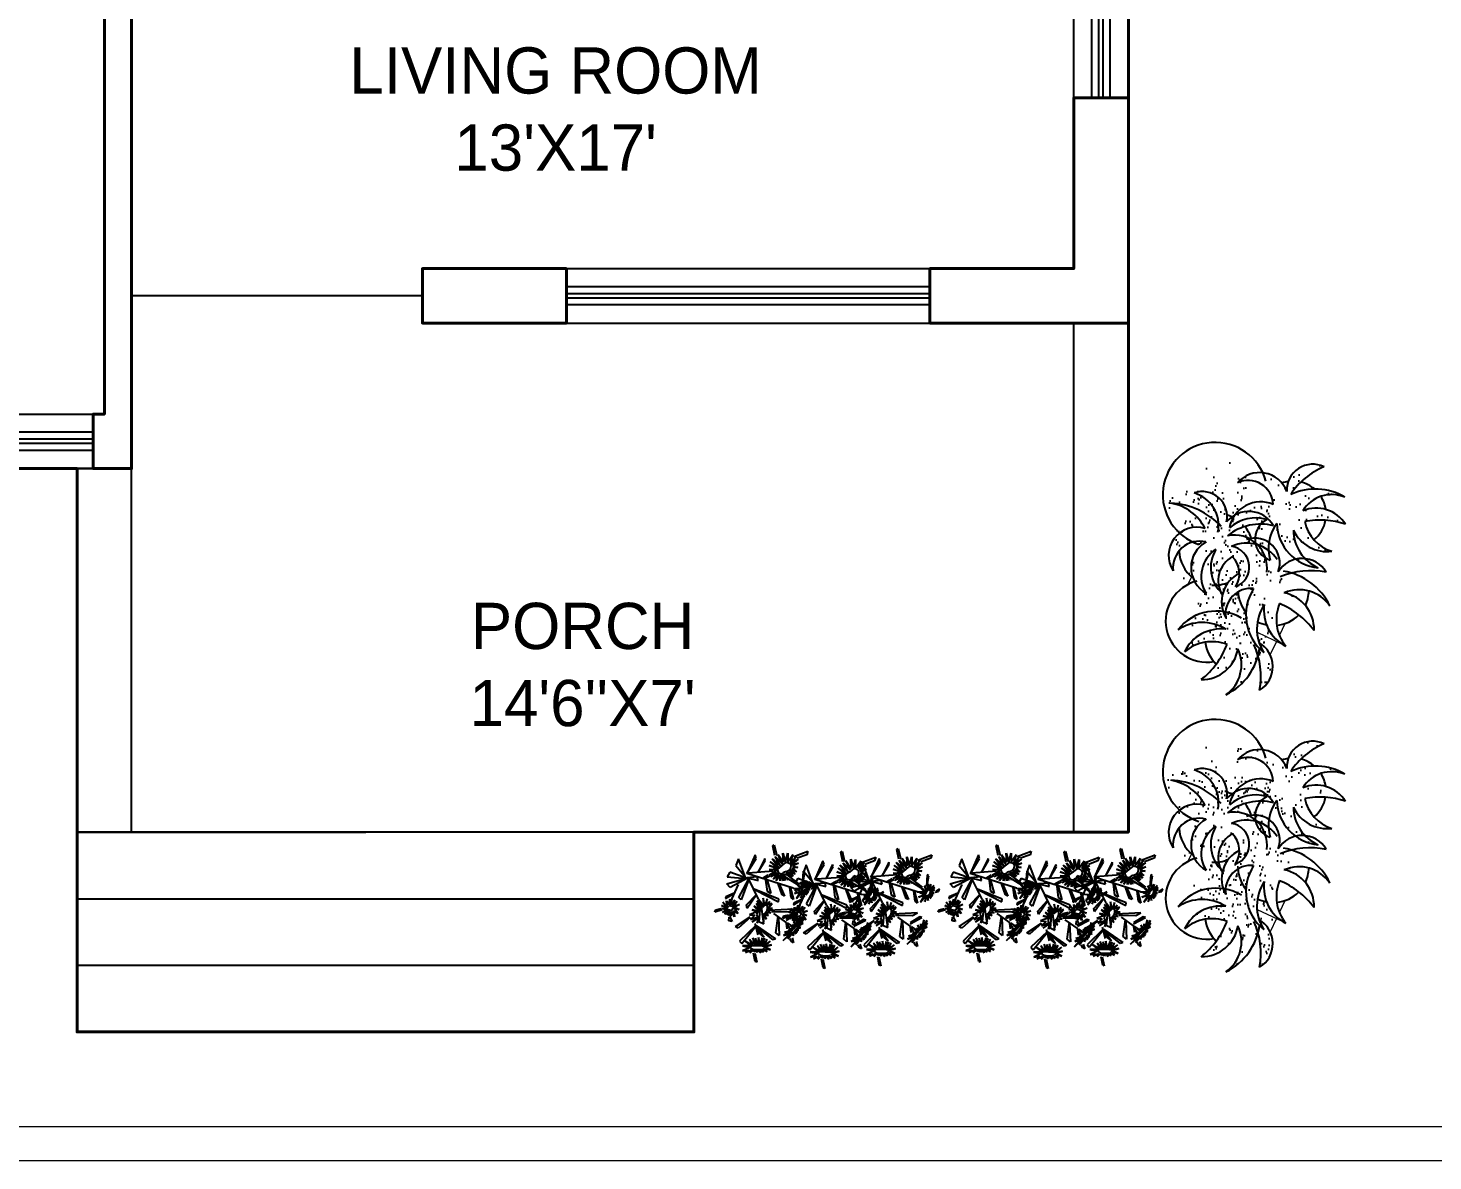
# Model space of a CAD drawing. Header units: feet. Extents: x 3867 to 6666, y -160 to 1574.
# Drawn here: x 5367.1 to 5599, y 1020.8 to 1207.8 of the extents above; entities that cross this region are included whole.
import ezdxf

# ---------------------------------------------------------------- set-up
doc = ezdxf.new("R2010")
doc.units = ezdxf.units.FT
for name, color, linetype in [('5', 5, 'Continuous'), ('flowerberhatch', 102, 'Continuous'), ('PDF_0', 3, 'Continuous'), ('PDF_Text', 7, 'Continuous')]:
    doc.layers.add(name, color=color, linetype=linetype)
doc.layers.add('flooring', color=255, linetype='Continuous', lineweight=20)
doc.layers.add('FURNITURE', color=17, linetype='Continuous', true_color=0x753b35)
doc.styles.add('PDF Bahnschrift', font='')
doc.styles.get('PDF Bahnschrift').set_extended_font_data('Bahnschrift')

# ---------------------------------------------------------------- blocks, each defined once
blk = doc.blocks.new('WD_WIN4')
for p, q in [((-0.5, 0.5), (0.5, 0.5)), ((-0.5, 0.12), (0.5, 0.12)), ((-0.5, -0.12), (0.5, -0.12)), ((-0.5, -0.5), (0.5, -0.5))]:
    blk.add_line(p, q)
blk = doc.blocks.new('5EDTFRYGTUI')
h = blk.add_hatch()
h.set_pattern_fill('AR-SAND', color=3, scale=1.35, angle=344.2936, style=0)
h.set_pattern_definition([(21.793635, (2261.2897, 5171.3876), (0.6223016, 2.5271084), [0, -2.052, 0, -2.295, 0, -2.19375]), (351.793635, (2261.2897, 5171.3876), (3.3313572, 3.0208683), [0, -1.107, 0, -1.8495, 0, -0.70875]), (311.793635, (2259.6912, 5171.837), (4.0491859, -1.1307242), [0, -0.675, 0, -2.43, 0, -3.1725]), (301.793635, (2259.6912, 5171.837), (4.2274928, 0.0420173), [0, -0.3375, 0, -1.593, 0, -1.8225])])
h.paths.add_polyline_path([(2370.72, -376.73, -0.320058), (2377.7, -375.7), (2377.75, -375.51, 0.221345), (2369.38, -373.42, -0.15495), (2376.26, -370.12, 0.568465), (2368.81, -372.72, 0.594226), (2362.45, -369.21, -0.125811), (2364.93, -370.19, -0.066291), (2366.45, -371.21, 0.027929), (2365.81, -370.99, -0.130113), (2367.04, -373.46, 0.082005), (2362.32, -372.87, -0.144861), (2363.68, -374.3, 0.146074), (2365.64, -374.75, -0.015918), (2365.97, -374.72, -0.023456), (2365.64, -374.75, 0.083337), (2364.01, -375.27, -0.265337), (2362.85, -378.52, 0.144973), (2362.69, -376.24, 0.436196), (2363.03, -383.82, -0.493671), (2365.74, -377.8, 0.317715), (2369.29, -386.37), (2369.48, -385.69, -0.222385), (2368.29, -379.67, 0.261109), (2372.5, -384.58), (2372.68, -383.93, -0.212466), (2370.6, -378.67, -0.111115), (2376.42, -380.27), (2376.69, -379.31, 0.287309)])
edge = h.paths.add_edge_path()
edge.add_arc((2359.39, -376.4), 4.84, 139.1313, 260.7847)
edge.add_arc((2361.9, -377.02), 5.29, 142.8311, 231.7344, ccw=False)
edge.add_arc((2363.31, -374.99), 5.75, 168.3537, 244.4062)
edge.add_arc((2363.95, -377.03), 4.43, 137.5041, 225.2806, ccw=False)
edge.add_arc((2358.92, -377.65), 4.02, -12.4674, 64.1027, ccw=False)
edge.add_arc((2360.58, -375.89), 3.48, 310.6987, 460.4479)
edge.add_arc((2364.17, -376.84), 6.07, 74.3107, 133.9145, ccw=False)
edge.add_arc((2361.77, -374.55), 5.38, 41.4199, 54.0909)
edge.add_arc((2361.87, -376.41), 6.93, 63.7877, 88.283)
edge.add_arc((2364.68, -372.7), 4.13, 122.5897, 128.9964, ccw=False)
edge.add_arc((2361.77, -374.55), 5.38, 82.7741, 121.9301)
edge.add_arc((2366.31, -374.43), 8.62, 95.4762, 148.9301, ccw=False)
edge.add_arc((2362.44, -369.47), 4.73, 49.8737, 160.4734)
edge.add_arc((2353.9, -368.41), 4.12, 7.3078, 129.1242)
edge.add_arc((2351.69, -370.81), 5.6, 8.5281, 93.9024, ccw=False)
edge.add_arc((2351.67, -380.78), 12.15, 62.7356, 107.1105)
edge.add_arc((2349.44, -376.98), 7.92, 47.0104, 99.7746, ccw=False)
edge.add_arc((2355.05, -375.83), 4.66, 92.6284, 213.7083)
edge.add_spline(control_points=[(2351.18, -378.42), (2351.45, -378.45), (2351.7, -378.6), (2351.95, -378.76)], knot_values=[36.735208, 36.735208, 36.735208, 36.735208, 37.718214, 37.718214, 37.718214, 37.718214], degree=3, periodic=0)
edge.add_arc((2356.17, -377.58), 4.37, 95.6831, 195.5903, ccw=False)
h = blk.add_hatch()
h.set_pattern_fill('AR-SAND', color=3, scale=1.35, angle=344.2936, style=0)
h.set_pattern_definition([(21.7936, (2211.0148, -474.9587), (0.622302, 2.527108), [0, -2.052, 0, -2.295, 0, -2.19375]), (351.7936, (2211.0148, -474.9587), (3.33136, 3.02087), [0, -1.107, 0, -1.8495, 0, -0.70875]), (311.7936, (2209.4163, -474.5092), (4.049186, -1.130724), [0, -0.675, 0, -2.43, 0, -3.1725]), (301.7936, (2209.4163, -474.5092), (4.22749, 0.04202), [0, -0.3375, 0, -1.593, 0, -1.8225])])
h.paths.add_polyline_path([(2372.9, -377.9, -0.160182), (2369.38, -376.89, 0.307235), (2371.52, -381.05, -0.04988), (2370.52, -380.82, 0.091602), (2368.85, -383.21), (2369.48, -385.21, -0.166251), (2373.09, -382.23, 0.323754), (2371.98, -389.9, -0.275043), (2375.22, -383.57, -0.1336), (2377.29, -390.48, 0.367073), (2376.89, -382.57, -0.365176), (2381.75, -388.71, 0.24387), (2378.99, -379.71, -0.205921)])
h.paths.add_polyline_path([(2378.14, -379.16, 0.198386), (2379.86, -376.52, -0.126633), (2376.57, -376.43, -0.067708), (2375.26, -377.31, 0.119999)])
h.paths.add_polyline_path([(2378.15, -379.16, 0.063459), (2379.94, -379.54, -0.030021), (2378.99, -379.71, -0.02923), (2379.77, -380.61, -0.114778), (2384.48, -383.83, 0.566759)])
at = {"layer": 'FURNITURE'}
h = blk.add_hatch(dxfattribs=at)
h.set_pattern_fill('AR-SAND', color=3, scale=2.025, angle=387.3611, style=0)
h.set_pattern_definition([(64.86114, (1314.476, -1168.8824), (-1.906557, 3.406684), [0, -3.078, 0, -3.4425, 0, -3.290625]), (34.86114, (1314.476, -1168.8824), (0.55634, 6.722615), [0, -1.6605, 0, -2.77425, 0, -1.063125]), (354.86114, (1312.264, -1170.027), (5.595386, 2.908463), [0, -1.0125, 0, -3.645, 0, -4.75875]), (344.86114, (1312.264, -1170.027), (4.589552, 4.37622), [0, -0.50625, 0, -2.3895, 0, -2.73375])])
h.paths.add_polyline_path([(2365.13, -360.31, -0.365176), (2367.53, -353.4, 0.248452), (2361.79, -360.25, -0.15495), (2361.46, -353.14, 0.568465), (2360.98, -360.49, 0.569729), (2354.94, -366.12, -0.53021), (2361.36, -363.57, 0.455339), (2360.07, -371.66, -0.245945), (2362.7, -365.89, 0.664143), (2368.42, -369.5, -0.493671), (2364.23, -364.98, 0.380323), (2374.16, -363.94, -0.297658), (2366.77, -363.47, 0.323754), (2373.37, -360.49, -0.275043), (2366.75, -361.12, -0.1336), (2371.15, -356.02, 0.367073)])
at = {"color": 3}
blk.add_line((2367.43, -363.56), (2367.56, -363.98), dxfattribs=at)
for centre, radius, start, end in [((2363.41, -356.95), 4.29, 117.069, 235.5358), ((2372.82, -356.18), 11.77, 165.0429, 200.2746), ((2371.13, -362.24), 9.55, 112.1536, 167.9647), ((2370.42, -358.28), 5.67, 120.7206, 200.9645), ((2370.67, -361.72), 5.72, 85.0936, 165.7209), ((2378.32, -366.66), 12.83, 123.9537, 154.3922), ((2359.63, -365.1), 4.8, 73.6155, 192.3012), ((2368.02, -357.42), 6.17, 258.3809, 330.1391), ((2359.01, -367.02), 4.17, 55.7523, 167.4843), ((2363.97, -368.13), 5.26, 119.8005, 222.0925), ((2368.61, -358.88), 7.51, 234.3279, 317.6197), ((2370.83, -358.05), 6.76, 233.1518, 299.4561), ((2375, -367.9), 4.59, 83.1003, 201.5671), ((2383.83, -372.85), 12.6, 131.0743, 166.3059), ((2363.62, -370.35), 4.73, 82.9551, 193.5548), ((2366.89, -371.28), 6.83, 127.8789, 183.1483), ((2369.57, -372.39), 8.62, 128.5576, 182.0115), ((2366.32, -366.49), 3.67, 170.5791, 304.9385), ((2370.7, -363.19), 6.71, 195.4985, 250.1956), ((2378.27, -376.22), 10.23, 78.185, 133.996), ((2380.02, -372.27), 6.07, 86.7519, 166.9959), ((2368.66, -374.58), 6.07, 86.7519, 166.9959), ((2367.26, -371.83), 4.13, 32.7916, 162.0778), ((2355.89, -374.12), 4.12, 40.3892, 162.2055), ((2361.75, -375.36), 5.85, 119.2012, 127.3982), ((2361.75, -375.36), 5.85, 119.2012, 127.3982), ((2365.84, -374.97), 5.38, 44.8481, 155.0115), ((2361.75, -375.36), 5.85, 71.1323, 92.9518), ((2378.17, -375.47), 6.12, 51.1249, 131.7522), ((2382.01, -384.44), 13.73, 89.985, 120.4236), ((2360.34, -384.7), 12.15, 95.817, 140.1919), ((2355.34, -377.34), 5.6, 41.6095, 126.9838), ((2365.14, -375.73), 3.48, 343.7801, 133.5293), ((2381.04, -369.05), 6.96, 210.6614, 272.1756), ((2356.4, -382.73), 7.92, 80.0918, 132.856), ((2360.48, -378.71), 4.66, 125.7098, 266.2369), ((2366.86, -375.97), 5.29, 175.9125, 264.8158), ((2366.94, -373.49), 5.75, 201.4351, 281.7864), ((2368.58, -374.85), 4.43, 170.5854, 265.5304), ((2364.71, -378.12), 4.02, 20.614, 97.1841), ((2372.17, -375.91), 5.18, 168.5208, 262.7873), ((2373.51, -377.39), 4.16, 136.33, 241.4268), ((2378.04, -371.72), 8.04, 200.3592, 283.651), ((2380.51, -372.32), 7.24, 199.1831, 265.4874), ((2378.39, -370.07), 6.61, 224.4122, 296.1704), ((2362.36, -379.57), 4.37, 128.7645, 239.8967), ((2364.42, -376.81), 4.84, 172.2127, 293.866), ((2361.5, -375.8), 5.85, 318.5822, 345.8049), ((2376.17, -386.53), 8.04, 111.7931, 195.085), ((2375.2, -392.34), 12.6, 42.5082, 77.7399), ((2379.92, -383.4), 4.59, 354.5342, 113.0011), ((2371.69, -386.87), 10.23, 349.6189, 45.4299), ((2361.5, -375.8), 5.85, 235.187, 285.2298), ((2375.64, -389.01), 7.24, 110.617, 176.9213), ((2377.83, -386.84), 6.61, 135.8461, 207.6044), ((2375.67, -388.52), 6.07, 358.1858, 78.4298), ((2372.43, -386.75), 6.12, 322.5589, 43.1862), ((2378.92, -389.46), 6.96, 122.0953, 183.6095), ((2363.56, -390.82), 13.73, 1.4189, 31.8575), ((2375.71, -381.17), 5.85, 239.7363, 280.0846)]:
    blk.add_arc(centre, radius, start, end, dxfattribs=at)
at = {"color": 32}
for centre, radius, start, end in [((2364.62, -361.94), 5.47, 102.718, 129.3432), ((2364.62, -361.94), 5.47, 61.3739, 85.6286), ((2364.62, -361.94), 5.47, 151.3139, 162.56), ((2364.62, -361.94), 5.47, 2.271, 42.6193), ((2354.32, -370.25), 8.65, 68.0067, 304.854), ((2372.67, -372.05), 5.85, 27.4052, 51.66), ((2372.67, -372.05), 5.85, 328.3023, 8.6506), ((2372.67, -372.05), 5.85, 235.7812, 272.183), ((2372.67, -372.05), 5.85, 295.8024, 311.6899), ((2370.12, -383.91), 6.79, 156.9489, 332.8697)]:
    blk.add_arc(centre, radius, start, end, dxfattribs=at)
at = {"color": 3, "ltscale": 10}
blk.add_arc((2369.54, -355.24), 6.5, 244.63, 306.1443, dxfattribs=at)
at = {"layer": 'flooring', "color": 3}
for p, q in [((2378.23, -373.91), (2379.2, -375.76)), ((2376.6, -378.41), (2380.66, -376.28)), ((2379.73, -376.77), (2380.85, -378.9)), ((2362.76, -381.52), (2363.42, -382.77))]:
    blk.add_line(p, q, dxfattribs=at)
blk = doc.blocks.new('ROSE-1')
at = {"color": 221, "linetype": 'Continuous'}
for p, q in [((-0.137, 1.821), (-0.259, 1.805)), ((-0.259, 1.805), (-0.108, 1.815)), ((-0.108, 1.815), (-0.231, 1.753)), ((-0.231, 1.753), (-0.079, 1.813)), ((-0.128, 1.842), (-0.225, 1.837)), ((-0.225, 1.837), (-0.137, 1.821)), ((-0.172, 1.877), (-0.128, 1.842)), ((-0.093, 1.845), (-0.172, 1.877)), ((-0.136, 1.752), (-0.062, 1.823)), ((-0.079, 1.813), (-0.136, 1.752)), ((-0.126, 1.868), (-0.093, 1.845)), ((-0.076, 1.855), (-0.126, 1.868)), ((-0.083, 1.898), (-0.076, 1.855)), ((-0.032, 1.862), (-0.083, 1.898)), ((-0.062, 1.823), (-0.078, 1.725)), ((-0.078, 1.725), (-0.032, 1.821)), ((-0.059, 1.885), (-0.032, 1.862)), ((-0.011, 1.862), (-0.059, 1.885)), ((-0.032, 1.821), (-0.023, 1.751)), ((-0.023, 1.9), (-0.011, 1.862)), ((0.002, 1.864), (-0.023, 1.9)), ((-0.023, 1.751), (-0.006, 1.82)), ((-0.006, 1.82), (0.017, 1.729)), ((0.018, 1.91), (0.002, 1.864)), ((0.013, 1.817), (0.092, 1.749)), ((0.017, 1.729), (0.013, 1.817)), ((0.021, 1.858), (0.018, 1.91)), ((0.059, 1.912), (0.021, 1.858)), ((0.046, 1.861), (0.059, 1.912)), ((0.123, 1.894), (0.046, 1.861)), ((0.06, 1.81), (0.18, 1.734)), ((0.092, 1.749), (0.06, 1.81)), ((0.08, 1.851), (0.123, 1.894)), ((0.228, 1.858), (0.08, 1.851)), ((0.086, 1.815), (0.236, 1.756)), ((0.18, 1.734), (0.086, 1.815)), ((0.115, 1.818), (0.308, 1.814)), ((0.118, 1.833), (0.228, 1.858)), ((0.308, 1.814), (0.118, 1.833)), ((0.236, 1.756), (0.129, 1.82)), ((-0.72, 1.569), (-0.693, 1.517)), ((-0.671, 1.518), (-0.72, 1.569)), ((-0.67, 1.583), (-0.671, 1.518)), ((-0.641, 1.523), (-0.67, 1.583)), ((-0.637, 1.587), (-0.641, 1.523)), ((-0.625, 1.526), (-0.637, 1.587)), ((-0.606, 1.585), (-0.625, 1.526)), ((-0.602, 1.524), (-0.606, 1.585)), ((-0.546, 1.573), (-0.602, 1.524)), ((-0.588, 1.515), (-0.546, 1.573)), ((-0.489, 1.545), (-0.588, 1.515)), ((-0.583, 1.497), (-0.489, 1.545)), ((0.474, 1.639), (0.613, 1.605)), ((0.612, 1.628), (0.474, 1.639)), ((0.613, 1.605), (0.488, 1.577)), ((0.488, 1.577), (0.638, 1.58)), ((0.638, 1.58), (0.503, 1.534)), ((0.503, 1.534), (0.647, 1.56)), ((0.513, 1.704), (0.612, 1.628)), ((0.622, 1.634), (0.513, 1.704)), ((0.647, 1.56), (0.52, 1.497)), ((0.646, 1.549), (0.568, 1.436)), ((0.59, 1.754), (0.622, 1.634)), ((0.63, 1.662), (0.59, 1.754)), ((0.655, 1.727), (0.63, 1.662)), ((0.669, 1.66), (0.655, 1.727)), ((0.712, 1.678), (0.669, 1.66)), ((0.711, 1.624), (0.712, 1.678)), ((0.748, 1.655), (0.711, 1.624)), ((0.741, 1.591), (0.748, 1.655)), ((0.786, 1.593), (0.741, 1.591)), ((0.775, 1.548), (0.786, 1.593)), ((0.818, 1.55), (0.775, 1.548)), ((0.798, 1.518), (0.818, 1.55)), ((-0.821, 1.475), (-0.719, 1.463)), ((-0.729, 1.473), (-0.821, 1.475)), ((-0.805, 1.508), (-0.729, 1.473)), ((-0.721, 1.494), (-0.805, 1.508)), ((-0.803, 1.417), (-0.699, 1.463)), ((-0.719, 1.463), (-0.803, 1.417)), ((-0.699, 1.463), (-0.774, 1.375)), ((-0.774, 1.375), (-0.679, 1.446)), ((-0.772, 1.536), (-0.721, 1.494)), ((-0.693, 1.517), (-0.772, 1.536)), ((-0.679, 1.446), (-0.701, 1.348)), ((-0.701, 1.348), (-0.644, 1.445)), ((-0.644, 1.445), (-0.625, 1.345)), ((-0.625, 1.345), (-0.618, 1.443)), ((-0.618, 1.443), (-0.557, 1.365)), ((-0.536, 1.319), (-0.609, 1.411)), ((-0.59, 1.473), (-0.475, 1.403)), ((-0.557, 1.365), (-0.59, 1.473)), ((-0.431, 1.491), (-0.583, 1.497)), ((-0.583, 1.463), (-0.58, 1.47)), ((-0.475, 1.403), (-0.583, 1.458)), ((-0.571, 1.468), (-0.431, 1.491)), ((0.076, 1.311), (0.082, 1.236)), ((0.135, 1.236), (0.076, 1.311)), ((0.139, 1.31), (0.135, 1.236)), ((0.168, 1.239), (0.139, 1.31)), ((0.215, 1.322), (0.168, 1.239)), ((0.204, 1.247), (0.215, 1.322)), ((0.28, 1.316), (0.204, 1.247)), ((0.269, 1.292), (0.28, 1.316)), ((0.52, 1.497), (0.633, 1.532)), ((0.568, 1.436), (0.674, 1.513)), ((0.674, 1.513), (0.61, 1.406)), ((0.61, 1.406), (0.698, 1.484)), ((0.698, 1.484), (0.64, 1.363)), ((0.64, 1.363), (0.714, 1.461)), ((0.714, 1.461), (0.701, 1.339)), ((0.701, 1.339), (0.744, 1.458)), ((0.744, 1.458), (0.779, 1.296)), ((0.773, 1.427), (0.874, 1.314)), ((0.779, 1.296), (0.773, 1.427)), ((0.88, 1.502), (0.798, 1.518)), ((0.806, 1.436), (0.941, 1.378)), ((0.874, 1.314), (0.806, 1.436)), ((0.822, 1.489), (0.88, 1.502)), ((0.927, 1.44), (0.822, 1.489)), ((0.857, 1.453), (0.927, 1.44)), ((0.941, 1.378), (0.857, 1.453)), ((-0.992, 1.041), (-0.844, 1.019)), ((-0.857, 0.997), (-0.992, 1.041)), ((-0.944, 1.09), (-0.83, 1.046)), ((-0.844, 1.019), (-0.944, 1.09)), ((-0.872, 1.134), (-0.809, 1.061)), ((-0.83, 1.046), (-0.872, 1.134)), ((-0.809, 1.061), (-0.801, 1.168)), ((-0.801, 1.168), (-0.78, 1.071)), ((-0.78, 1.071), (-0.744, 1.18)), ((-0.744, 1.18), (-0.746, 1.062)), ((-0.746, 1.062), (-0.692, 1.174)), ((-0.692, 1.174), (-0.708, 1.067)), ((-0.708, 1.067), (-0.66, 1.172)), ((-0.645, 1.082), (-0.684, 1.041)), ((-0.66, 1.172), (-0.68, 1.055)), ((-0.634, 1.059), (-0.646, 1.039)), ((-0.63, 1.051), (-0.646, 1.039)), ((-0.606, 1.031), (-0.614, 1.02)), ((-0.6, 1.129), (-0.582, 1.148)), ((-0.599, 1.12), (-0.582, 1.148)), ((-0.588, 1.083), (-0.543, 1.116)), ((-0.584, 1.061), (-0.543, 1.116)), ((-0.583, 1.044), (-0.518, 1.094)), ((-0.518, 1.094), (-0.582, 1.004)), ((-0.582, 1.004), (-0.48, 1.052)), ((-0.48, 1.052), (-0.561, 0.985)), ((0.05, 1.215), (-0.071, 1.214)), ((-0.071, 1.214), (0.003, 1.192)), ((0.03, 1.161), (-0.071, 1.088)), ((-0.071, 1.088), (0.046, 1.136)), ((0.003, 1.192), (-0.07, 1.158)), ((-0.07, 1.158), (0.03, 1.161)), ((0.046, 1.136), (-0.034, 1.023)), ((-0.034, 1.023), (0.058, 1.116)), ((-0.005, 1.282), (0.05, 1.215)), ((0.082, 1.236), (-0.005, 1.282)), ((0.034, 0.975), (0.059, 1.107)), ((0.073, 1.066), (0.071, 1.128)), ((0.073, 1.053), (0.076, 0.975)), ((0.102, 1.076), (0.076, 0.975)), ((0.106, 1.109), (0.109, 1.126)), ((0.109, 1.126), (0.111, 1.117)), ((0.116, 1.086), (0.12, 0.999)), ((0.157, 1.116), (0.12, 0.999)), ((0.163, 1.12), (0.19, 0.994)), ((0.19, 0.994), (0.193, 1.129)), ((0.193, 1.129), (0.26, 1.012)), ((0.219, 1.108), (0.361, 1.036)), ((0.26, 1.012), (0.219, 1.108)), ((0.286, 1.177), (0.428, 1.159)), ((0.417, 1.109), (0.286, 1.177)), ((0.294, 1.197), (0.385, 1.242)), ((0.428, 1.159), (0.294, 1.197)), ((0.301, 1.22), (0.385, 1.242)), ((0.304, 1.117), (0.417, 1.109)), ((0.361, 1.036), (0.304, 1.117)), ((-1.01, 0.982), (-0.857, 0.997)), ((-0.856, 0.971), (-1.01, 0.982)), ((-0.993, 0.911), (-0.856, 0.971)), ((-0.831, 0.927), (-0.993, 0.911)), ((-0.95, 0.825), (-0.831, 0.927)), ((-0.804, 0.899), (-0.95, 0.825)), ((-0.893, 0.754), (-0.804, 0.899)), ((-0.774, 0.872), (-0.893, 0.754)), ((-0.738, 0.874), (-0.818, 0.705)), ((-0.818, 0.705), (-0.774, 0.872)), ((-0.754, 0.692), (-0.738, 0.874)), ((-0.688, 0.874), (-0.754, 0.692)), ((-0.684, 0.675), (-0.688, 0.874)), ((-0.643, 0.866), (-0.684, 0.675)), ((-0.619, 0.689), (-0.643, 0.866)), ((-0.617, 0.86), (-0.619, 0.689)), ((-0.555, 0.714), (-0.617, 0.86)), ((-0.605, 1.027), (-0.614, 1.02)), ((-0.498, 0.764), (-0.608, 0.868)), ((-0.608, 0.868), (-0.555, 0.714)), ((-0.578, 0.875), (-0.498, 0.764)), ((-0.424, 0.828), (-0.578, 0.875)), ((-0.561, 0.985), (-0.43, 0.999)), ((-0.556, 0.89), (-0.424, 0.828)), ((-0.422, 0.874), (-0.556, 0.89)), ((-0.416, 0.934), (-0.555, 0.926)), ((-0.555, 0.926), (-0.422, 0.874)), ((-0.43, 0.999), (-0.55, 0.96)), ((-0.55, 0.96), (-0.416, 0.934)), ((0.339, 0.779), (0.433, 0.739)), ((0.422, 0.714), (0.339, 0.779)), ((0.411, 0.83), (0.45, 0.754)), ((0.433, 0.739), (0.411, 0.83)), ((0.45, 0.754), (0.483, 0.863)), ((0.483, 0.863), (0.495, 0.773)), ((0.495, 0.773), (0.57, 0.856)), ((0.517, 0.756), (0.61, 0.793)), ((0.57, 0.856), (0.528, 0.75)), ((0.61, 0.793), (0.55, 0.746)), ((0.324, 0.709), (0.422, 0.714)), ((0.437, 0.683), (0.324, 0.709)), ((0.329, 0.658), (0.437, 0.683)), ((0.462, 0.658), (0.329, 0.658)), ((0.375, 0.585), (0.462, 0.658)), ((0.478, 0.629), (0.375, 0.585)), ((0.445, 0.553), (0.478, 0.629)), ((0.514, 0.627), (0.445, 0.553)), ((0.538, 0.631), (0.508, 0.518)), ((0.508, 0.518), (0.514, 0.627)), ((0.572, 0.54), (0.538, 0.631)), ((0.549, 0.64), (0.572, 0.54)), ((0.608, 0.577), (0.549, 0.64)), ((0.628, 0.756), (0.55, 0.72)), ((0.55, 0.746), (0.628, 0.756)), ((0.55, 0.72), (0.633, 0.727)), ((0.633, 0.727), (0.552, 0.704)), ((0.552, 0.704), (0.651, 0.689)), ((0.651, 0.689), (0.567, 0.674)), ((0.567, 0.674), (0.654, 0.636)), ((0.574, 0.659), (0.608, 0.577)), ((0.654, 0.636), (0.574, 0.659))]:
    blk.add_line(p, q, dxfattribs=at)
at = {"color": 86, "linetype": 'Continuous'}
for p, q in [((0.166, 1.903), (0.216, 1.983)), ((0.224, 1.941), (0.201, 1.882)), ((0.216, 1.983), (0.224, 1.941)), ((-0.793, 1.61), (-0.84, 1.597)), ((-0.84, 1.597), (-0.761, 1.571)), ((-0.743, 1.574), (-0.793, 1.61)), ((-0.245, 1.577), (0.067, 1.255)), ((-0.151, 1.54), (-0.245, 1.577)), ((-0.237, 1.695), (-0.217, 1.657)), ((-0.009, 1.607), (-0.237, 1.695)), ((-0.217, 1.657), (-0.018, 1.596)), ((0.018, 1.657), (0.004, 1.762)), ((0.018, 1.65), (0.048, 1.36)), ((0.099, 1.729), (0.027, 1.649)), ((0.029, 1.658), (0.068, 1.753)), ((0.291, 1.62), (0.034, 1.449)), ((0.046, 1.467), (0.291, 1.698)), ((0.291, 1.698), (0.291, 1.62)), ((0.382, 1.686), (0.422, 1.667)), ((0.429, 1.259), (0.382, 1.686)), ((0.422, 1.667), (0.439, 1.292)), ((0.824, 1.573), (0.925, 1.712)), ((0.934, 1.681), (0.838, 1.557)), ((0.925, 1.712), (0.934, 1.681)), ((-0.748, 1.378), (-0.895, 1.291)), ((-0.895, 1.291), (-0.892, 1.253)), ((-0.892, 1.253), (-0.718, 1.384)), ((-0.66, 1.335), (-0.646, 1.075)), ((-0.577, 1.003), (-0.643, 1.367)), ((-0.536, 1.319), (-0.179, 0.504)), ((-0.513, 1.264), (-0.38, 1.462)), ((-0.382, 1.405), (-0.501, 1.267)), ((-0.422, 1.075), (-0.322, 1.296)), ((-0.38, 1.462), (-0.382, 1.405)), ((-0.322, 1.296), (-0.309, 1.249)), ((0.051, 1.304), (-0.151, 1.54)), ((0.315, 1.344), (0.046, 1.038)), ((0.34, 1.249), (0.315, 1.344)), ((0.53, 1.399), (0.411, 1.219)), ((0.439, 1.292), (0.492, 1.512)), ((0.495, 1.413), (0.455, 1.299)), ((0.492, 1.512), (0.495, 1.413)), ((-1.223, 1.076), (-1.159, 1.103)), ((-0.979, 0.945), (-1.223, 1.076)), ((-1.159, 1.103), (-0.994, 1.013)), ((-0.646, 1.075), (-0.577, 1.003)), ((-0.309, 1.249), (-0.416, 1.058)), ((-0.328, 0.863), (-0.187, 1.076)), ((-0.169, 1.283), (-0.211, 1.255)), ((-0.211, 1.255), (-0.051, 0.793)), ((-0.187, 1.076), (-0.178, 1.002)), ((-0.057, 0.827), (-0.169, 1.283)), ((0.051, 1.039), (0.34, 1.249)), ((0.69, 0.99), (0.382, 1.074)), ((0.386, 1.08), (0.678, 1.044)), ((0.433, 1.257), (0.842, 1.22)), ((0.85, 1.281), (0.441, 1.264)), ((0.678, 1.044), (0.69, 0.99)), ((0.842, 1.22), (0.85, 1.281)), ((-0.525, 0.841), (-0.203, 0.523)), ((-0.334, 0.811), (-0.423, 0.848)), ((-0.307, 0.778), (-0.414, 0.816)), ((-0.178, 1.002), (-0.317, 0.847)), ((0.034, 0.975), (-0.131, 0.587)), ((0, 0.893), (0.299, 0.929)), ((0.258, 0.878), (0.004, 0.886)), ((0.299, 0.929), (0.258, 0.878)), ((0.627, 0.781), (0.663, 0.878)), ((0.695, 0.828), (0.638, 0.785)), ((0.663, 0.878), (0.695, 0.828)), ((-0.902, 0.535), (-0.788, 0.699)), ((-0.871, 0.531), (-0.902, 0.535)), ((-0.761, 0.675), (-0.871, 0.531)), ((-0.601, 0.569), (-0.334, 0.644)), ((-0.579, 0.599), (-0.601, 0.569)), ((-0.346, 0.643), (-0.579, 0.599)), ((-0.095, 0.55), (-0.278, 0.21)), ((-0.217, 0.741), (-0.255, 0.69)), ((-0.255, 0.69), (-0.123, 0.559)), ((-0.113, 0.537), (-0.217, 0.741)), ((-0.157, 0.255), (-0.113, 0.537)), ((-0.133, 0.577), (0.216, 0.442)), ((-0.126, 0.599), (0.254, 0.743)), ((0.252, 0.681), (-0.113, 0.598)), ((-0.107, 0.555), (0.01, 0.255)), ((0.206, 0.353), (-0.107, 0.555)), ((0.102, 0.273), (-0.095, 0.55)), ((0.355, 0.608), (0.075, 0.525)), ((0.243, 0.566), (0.399, 0.498)), ((0.254, 0.743), (0.252, 0.681)), ((0.426, 0.512), (0.258, 0.565)), ((0.355, 0.608), (0.435, 0.643)), ((0.697, 0.514), (0.617, 0.572)), ((0.622, 0.602), (0.742, 0.531)), ((0.742, 0.531), (0.697, 0.514)), ((-0.536, 0.392), (-0.184, 0.505)), ((-0.5, 0.451), (-0.536, 0.392)), ((-0.18, 0.505), (-0.5, 0.451)), ((0.01, 0.255), (0.102, 0.273)), ((0.216, 0.442), (0.206, 0.353)), ((0.399, 0.498), (0.426, 0.512)), ((-0.278, 0.21), (-0.157, 0.255))]:
    blk.add_line(p, q, dxfattribs=at)
at = {"color": 50, "linetype": 'Continuous'}
for p, q in [((0.624, 1.637), (0.622, 1.62)), ((0.622, 1.62), (0.639, 1.593)), ((0.648, 1.646), (0.624, 1.637)), ((0.639, 1.593), (0.66, 1.561)), ((0.667, 1.642), (0.648, 1.646)), ((0.66, 1.561), (0.695, 1.519)), ((0.712, 1.604), (0.674, 1.634)), ((0.751, 1.559), (0.712, 1.604)), ((0.772, 1.53), (0.751, 1.559)), ((-0.703, 1.492), (-0.715, 1.472)), ((-0.715, 1.472), (-0.705, 1.455)), ((-0.705, 1.455), (-0.688, 1.447)), ((-0.672, 1.515), (-0.703, 1.492)), ((-0.688, 1.447), (-0.66, 1.45)), ((-0.644, 1.519), (-0.672, 1.515)), ((-0.66, 1.45), (-0.633, 1.452)), ((-0.613, 1.518), (-0.644, 1.519)), ((-0.633, 1.452), (-0.601, 1.458)), ((-0.605, 1.514), (-0.613, 1.518)), ((-0.588, 1.496), (-0.605, 1.514)), ((-0.601, 1.458), (-0.577, 1.465)), ((-0.582, 1.483), (-0.588, 1.496)), ((-0.58, 1.47), (-0.582, 1.483)), ((0.695, 1.519), (0.733, 1.474)), ((0.733, 1.474), (0.777, 1.434)), ((0.793, 1.498), (0.772, 1.53)), ((0.777, 1.434), (0.805, 1.454)), ((0.805, 1.454), (0.793, 1.498)), ((0.028, 1.185), (0.022, 1.161)), ((0.022, 1.161), (0.029, 1.143)), ((0.054, 1.209), (0.028, 1.185)), ((0.029, 1.143), (0.054, 1.134)), ((0.087, 1.226), (0.054, 1.209)), ((0.054, 1.134), (0.103, 1.129)), ((0.127, 1.233), (0.087, 1.226)), ((0.12, 1.126), (0.103, 1.129)), ((0.159, 1.233), (0.127, 1.233)), ((0.19, 1.228), (0.159, 1.233)), ((0.171, 1.12), (0.182, 1.12)), ((0.182, 1.12), (0.228, 1.117)), ((0.208, 1.222), (0.19, 1.228)), ((0.228, 1.117), (0.266, 1.128)), ((0.263, 1.192), (0.271, 1.186)), ((0.266, 1.128), (0.286, 1.163)), ((0.286, 1.163), (0.271, 1.186))]:
    blk.add_line(p, q, dxfattribs=at)
for points in [[(-0.002, 1.853), (-0.012, 1.857), (-0.041, 1.857), (-0.069, 1.852), (-0.105, 1.846), (-0.135, 1.837), (-0.149, 1.829), (-0.135, 1.819), (-0.081, 1.817), (-0.03, 1.819), (0.032, 1.817), (0.072, 1.817), (0.116, 1.823), (0.107, 1.848), (0.067, 1.857), (0.027, 1.857), (-0.012, 1.852)], [(-0.68, 1.022), (-0.71, 1.036), (-0.736, 1.047), (-0.785, 1.044), (-0.817, 1.022), (-0.835, 0.997), (-0.825, 0.955), (-0.797, 0.91), (-0.758, 0.9), (-0.7, 0.892), (-0.654, 0.881), (-0.596, 0.876), (-0.568, 0.93), (-0.584, 0.977), (-0.624, 1.002)], [(-0.68, 1.022), (-0.671, 1.02), (-0.665, 1.016), (-0.659, 1.013), (-0.654, 1.009), (-0.646, 1.006), (-0.635, 1.003), (-0.624, 1.001), (-0.624, 1.002)], [(0.534, 0.701), (0.532, 0.711), (0.521, 0.723), (0.5, 0.737), (0.465, 0.736), (0.446, 0.721), (0.457, 0.7), (0.466, 0.676), (0.485, 0.65), (0.514, 0.646), (0.537, 0.649), (0.552, 0.672), (0.541, 0.696), (0.53, 0.709)]]:
    blk.add_lwpolyline(points, dxfattribs=at)
blk = doc.blocks.new('WGR')
at = {"layer": 'flowerberhatch', "xscale": 12.87176755276992, "yscale": 12.87176755286418, "zscale": 12.8717675528699, "rotation": 228.8521112602415}
for p in [(-63.61, -4969), (-47.61, -4970.46), (-34.37, -4969.86)]:
    blk.add_blockref('ROSE-1', p, dxfattribs=at)

msp = doc.modelspace()

# ---------------------------------------------------------------- linework, layer by layer
for p, q in [((5548.74, 1135.1), (5548.74, 1530.6)), ((5539.74, 1168.1), (5539.74, 1373.1)), ((5379.74, 1144.1), (5379.74, 1295.1)), ((5384.24, 1135.1), (5384.24, 1295.1)), ((5539.74, 1196.27), (5548.74, 1196.27)), ((5432.24, 1159.1), (5432.24, 1168.1)), ((5432.24, 1168.1), (5539.74, 1168.1)), ((5455.99, 1168.1), (5455.99, 1159.1)), ((5515.99, 1168.1), (5515.99, 1159.1)), ((5432.24, 1163.6), (5384.24, 1163.6)), ((5432.24, 1159.1), (5548.74, 1159.1)), ((5227.24, 1144.1), (5379.74, 1144.1)), ((5377.89, 1135.1), (5377.89, 1144.1)), ((5170.24, 1135.1), (5384.24, 1135.1)), ((5384.24, 1135.1), (5375.24, 1135.1)), ((5375.24, 1135.1), (5375.24, 1042.1)), ((5548.74, 1135.1), (5548.74, 1075.1)), ((5375.24, 1075.1), (5422.89, 1075.1)), ((5375.24, 1064.1), (5477.05, 1064.1)), ((5375.24, 1053.1), (5477.05, 1053.1)), ((5375.24, 1042.1), (5422.89, 1042.1))]:
    msp.add_line(p, q)
at = {"color": 1, "lineweight": 40}
msp.add_lwpolyline([(5170.24, 1135.1), (5375.24, 1135.1), (5375.24, 1042.1), (5477.05, 1042.1), (5477.05, 1075.1), (5548.74, 1075.1), (5548.74, 1530.6), (5177.24, 1530.6), (5177.24, 1292.1), (5170.24, 1292.1)], close=True, dxfattribs=at)
at = {"lineweight": 40}
for points in [[(5384.24, 1295.1), (5379.74, 1295.1), (5379.74, 1144.1), (5377.89, 1144.1), (5377.89, 1135.1), (5384.24, 1135.1)], [(5548.74, 1196.27), (5539.74, 1196.27), (5539.74, 1168.1), (5515.99, 1168.1), (5515.99, 1159.1), (5548.74, 1159.1)], [(5455.99, 1168.1), (5432.24, 1168.1), (5432.24, 1159.1), (5455.99, 1159.1)]]:
    msp.add_lwpolyline(points, close=True, dxfattribs=at)
for points in [[(5432.24, 1159.1), (5548.74, 1159.1), (5548.74, 1075.1), (5375.24, 1075.1)], [(5477.05, 1075.1), (5477.05, 1042.1), (5375.24, 1042.1)]]:
    msp.add_lwpolyline(points)
for points in [[(5539.74, 1159.1), (5548.74, 1159.1), (5548.74, 1075.1), (5539.74, 1075.1)], [(5384.24, 1135.1), (5375.24, 1135.1), (5375.24, 1075.1), (5384.24, 1075.1)]]:
    msp.add_lwpolyline(points, close=True)
at = {"layer": 'PDF_0', "color": 7, "lineweight": 0}
for points in [[(5028.84, 1020.81), (5028.84, 1574.37), (5794.5, 1574.37), (5794.5, 1447.4), (5794.5, 1020.81)], [(5788.87, 1568.52), (5788.87, 1026.44), (5035.52, 1026.44), (5035.52, 1568.52)]]:
    msp.add_lwpolyline(points, close=True, dxfattribs=at)

# ---------------------------------------------------------------- block references
at = {"lineweight": 40, "rotation": 307.022872106022}
for p in [(4441.07, 3233.39), (4441.07, 3187.66)]:
    msp.add_blockref('5EDTFRYGTUI', p, dxfattribs=at)
at = {"xscale": 0.7, "yscale": 0.7, "zscale": 0.7}
for p in [(5525.83, 4548.34), (5562.7, 4548.34)]:
    msp.add_blockref('WGR', p, dxfattribs=at)
at = {"layer": '5', "yscale": 3}
for p, xscale, zscale, rotation in [((5544.24, 1226.27), 60, 60, 90.00000000000001), ((5362.89, 1139.6), 30, 30, 180.0000000000119)]:
    msp.add_blockref('WD_WIN4', p, dxfattribs=dict(at, xscale=xscale, zscale=zscale, rotation=rotation))
at = {"layer": '5', "xscale": -60, "yscale": 3, "zscale": 60}
msp.add_blockref('WD_WIN4', (5485.99, 1163.6), dxfattribs=at)

# ---------------------------------------------------------------- texts
at = {"layer": 'PDF_Text', "char_height": 7.6354, "width": 74.2261, "attachment_point": 3, "style": 'PDF Bahnschrift'}
for s, insert in [("\\pxqc;LIVING ROOM\\P13'X17'", (5491.33, 1204.63)), ("\\pxqc;PORCH\\P14'6''X7'", (5495.78, 1112.94))]:
    msp.add_mtext(s, dxfattribs=dict(at, insert=insert))

doc.saveas('drawing.dxf')
